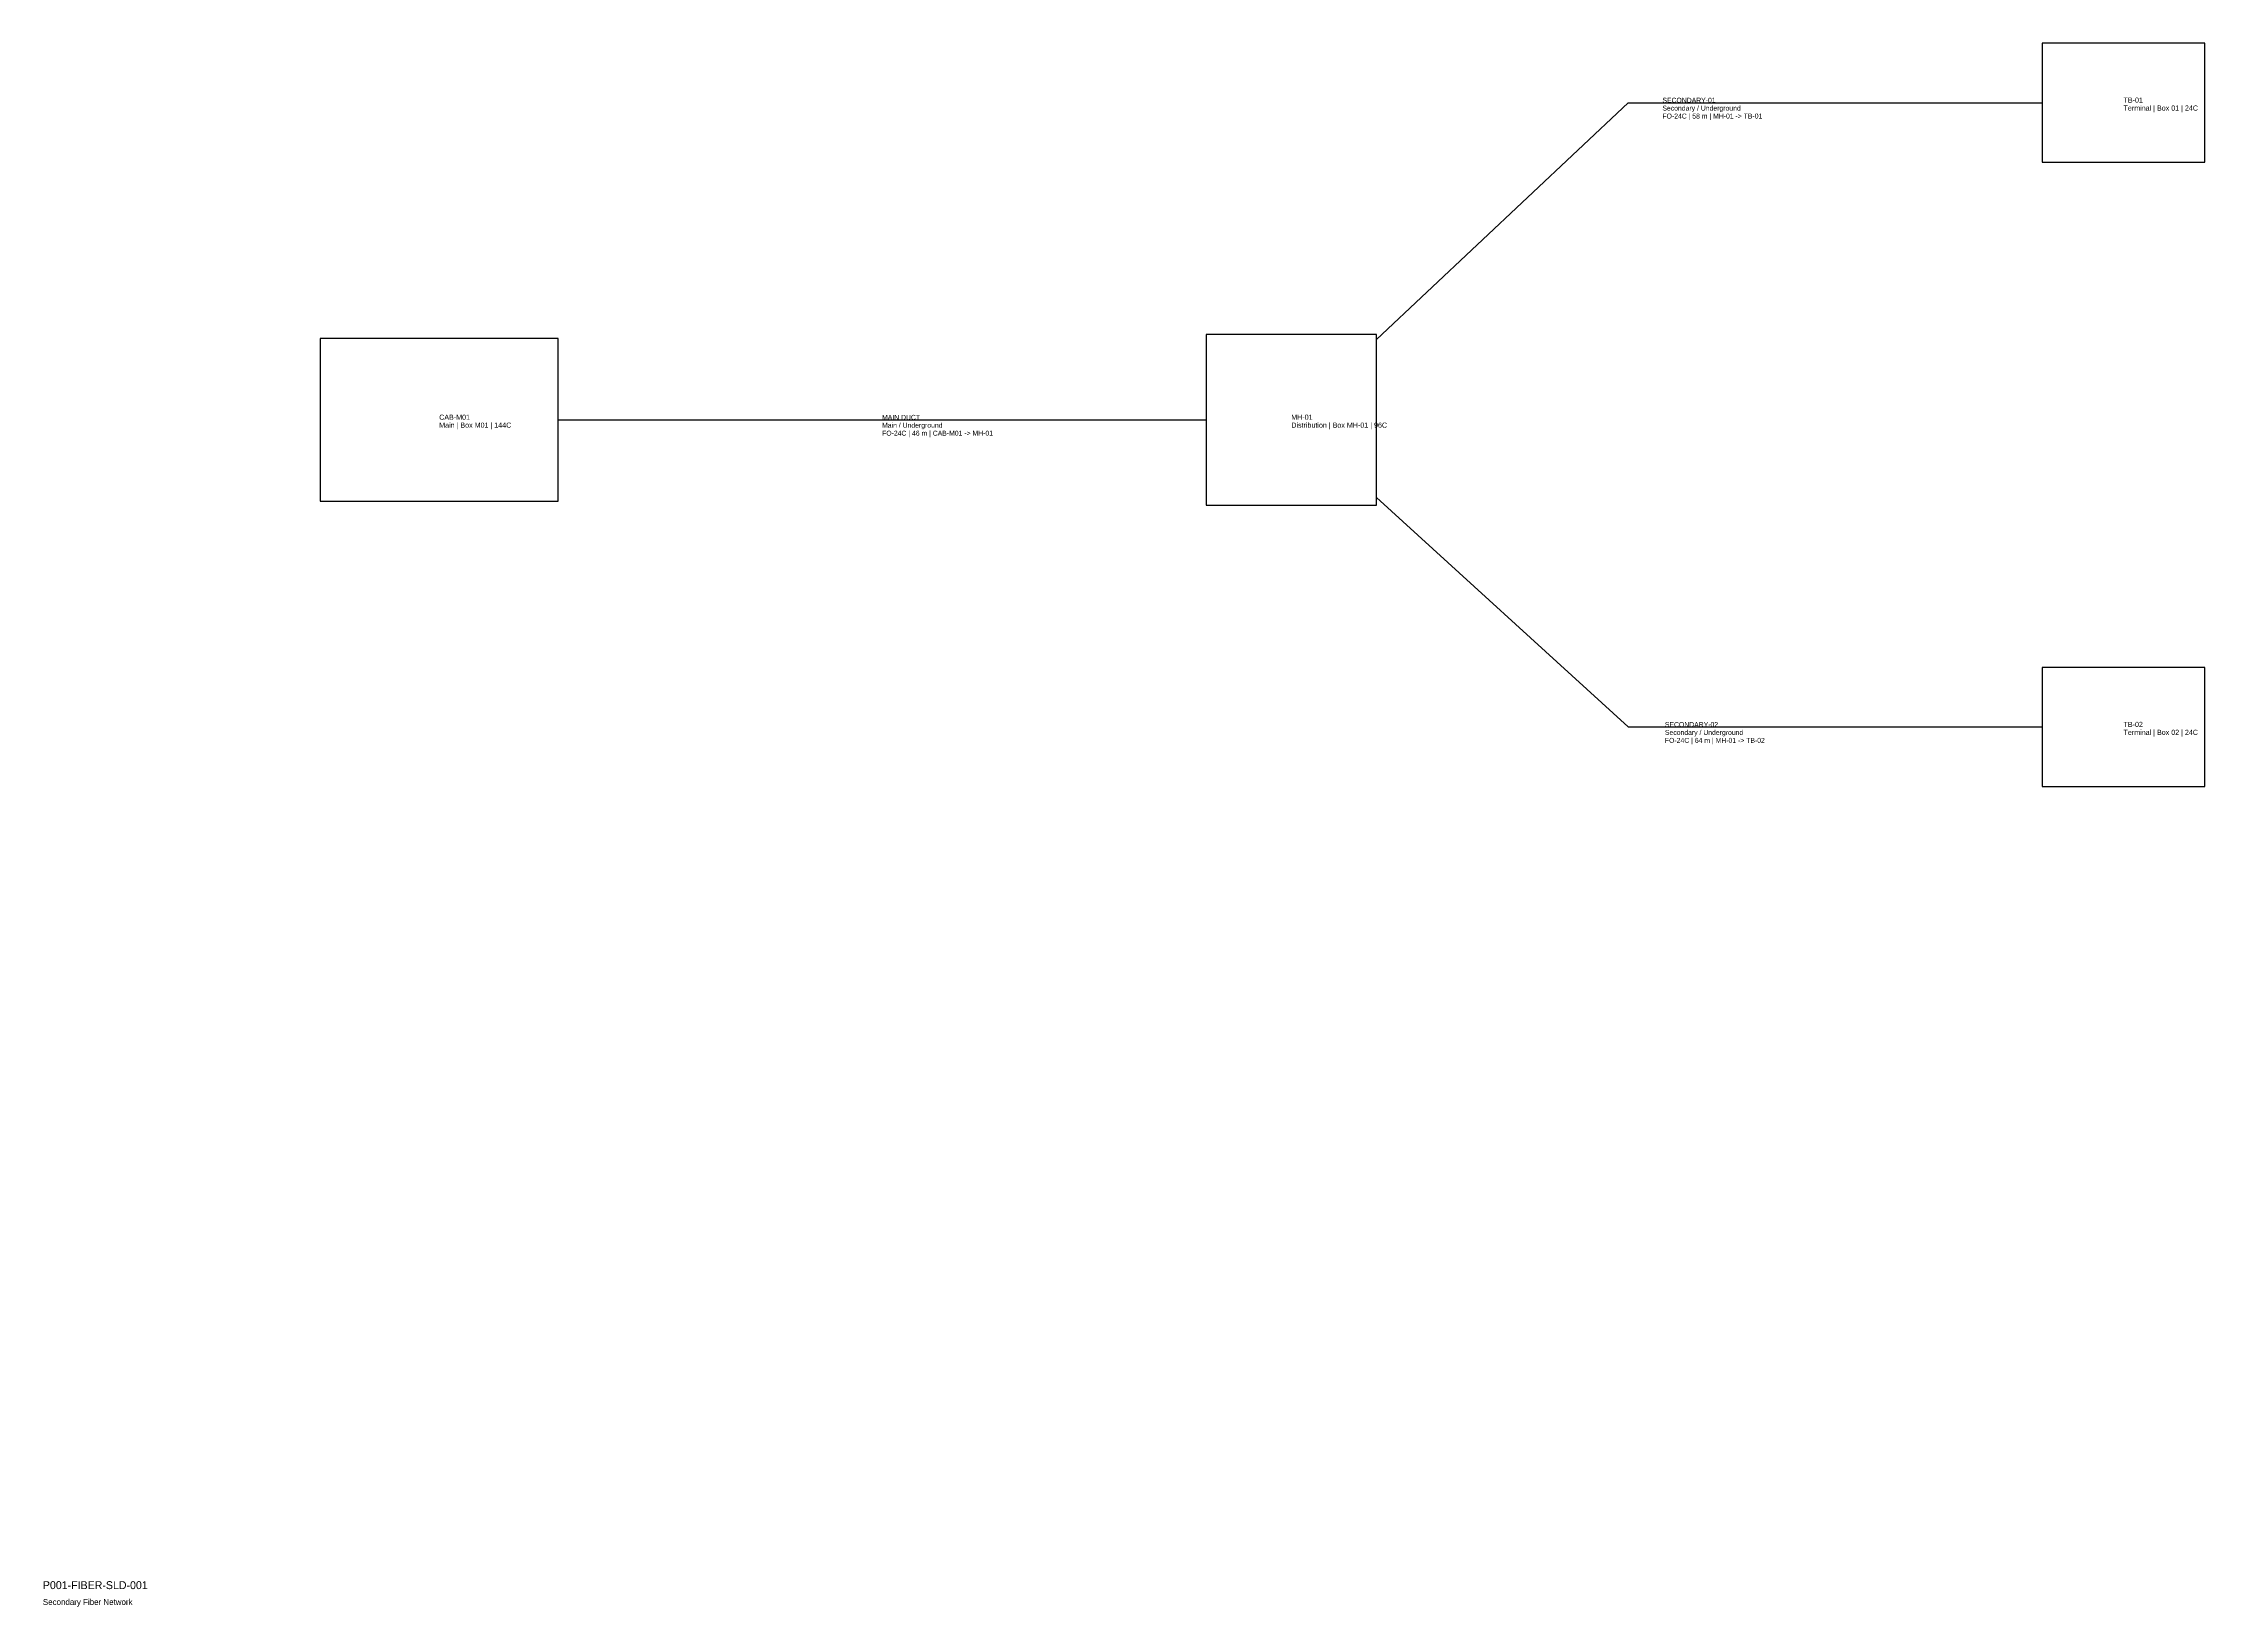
# Model space of a CAD drawing. Extents: x 20 to 1111, y 11 to 800.
import ezdxf

# ---------------------------------------------------------------- set-up
doc = ezdxf.new("R2010")
doc.units = 0

msp = doc.modelspace()

# ---------------------------------------------------------------- linework, layer by layer
at = {"layer": 'MICRODUCT'}
for p, q in [((693, 650.471), (820, 770)), ((820, 770), (1029, 770)), ((280, 610), (607, 610)), ((693, 570.794), (820, 455)), ((820, 455), (1029, 455))]:
    msp.add_line(p, q, dxfattribs=at)
at = {"layer": 'NODES'}
for p, q in [((1111, 800), (1029, 800)), ((1029, 800), (1029, 740)), ((1111, 740), (1111, 800)), ((1029, 740), (1111, 740)), ((280, 651), (160, 651)), ((160, 651), (160, 569)), ((280, 569), (280, 651)), ((693, 653), (607, 653)), ((607, 653), (607, 567)), ((693, 567), (693, 653)), ((160, 569), (280, 569)), ((607, 567), (693, 567)), ((1111, 485), (1029, 485)), ((1029, 485), (1029, 425)), ((1111, 425), (1111, 485)), ((1029, 425), (1111, 425))]:
    msp.add_line(p, q, dxfattribs=at)

# ---------------------------------------------------------------- texts
at = {"layer": 'LABELS'}
for s, height, p in [('SECONDARY-01', 2.5, (837.299, 770)), ('Secondary / Underground', 2.5, (837.299, 766)), ('FO-24C | 58 m | MH-01 -> TB-01', 2.5, (837.299, 762)), ('TB-01', 2.6, (1070, 770)), ('Terminal | Box 01 | 24C', 2.6, (1070, 766)), ('CAB-M01', 2.6, (220, 610)), ('MAIN DUCT', 2.5, (443.5, 610)), ('MH-01', 2.6, (650, 610)), ('Main | Box M01 | 144C', 2.6, (220, 606)), ('Main / Underground', 2.5, (443.5, 606)), ('FO-24C | 46 m | CAB-M01 -> MH-01', 2.5, (443.5, 602)), ('Distribution | Box MH-01 | 96C', 2.6, (650, 606)), ('SECONDARY-02', 2.5, (838.568, 455)), ('Secondary / Underground', 2.5, (838.568, 451)), ('FO-24C | 64 m | MH-01 -> TB-02', 2.5, (838.568, 447)), ('TB-02', 2.6, (1070, 455)), ('Terminal | Box 02 | 24C', 2.6, (1070, 451))]:
    msp.add_text(s, height=height, dxfattribs=at).set_placement(p)
at = {"layer": 'TITLE'}
for s, height, p in [('P001-FIBER-SLD-001', 4, (20, 20)), ('Secondary Fiber Network', 3, (20, 12))]:
    msp.add_text(s, height=height, dxfattribs=at).set_placement(p)

doc.saveas('drawing.dxf')
